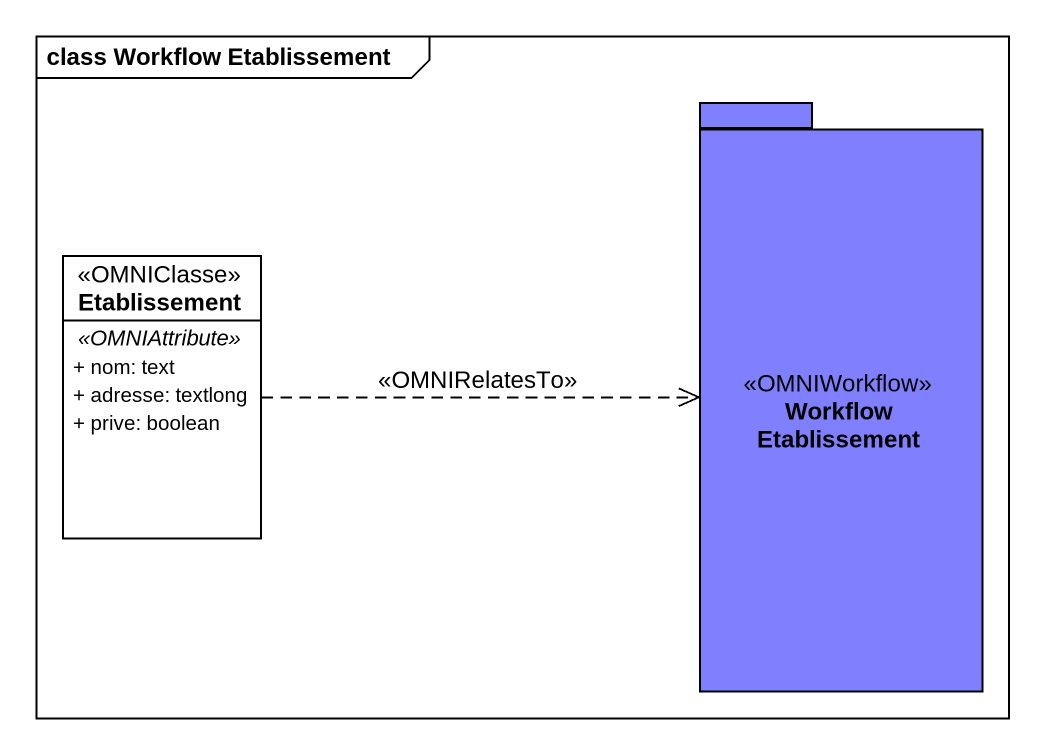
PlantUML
@startuml
mainframe class Workflow Etablissement
hide circle
hide empty members
skinparam classAttributeIconSize 0
package "Workflow Etablissement" as Workflow_Etablissement <<OMNIWorkflow>> #8080FF {
}
class Etablissement <<OMNIClasse>> {
  .. <<OMNIAttribute>> ..
  + nom: text
  + adresse: textlong
  + prive: boolean
}
Etablissement .right.> Workflow_Etablissement : <<OMNIRelatesTo>>
@enduml
